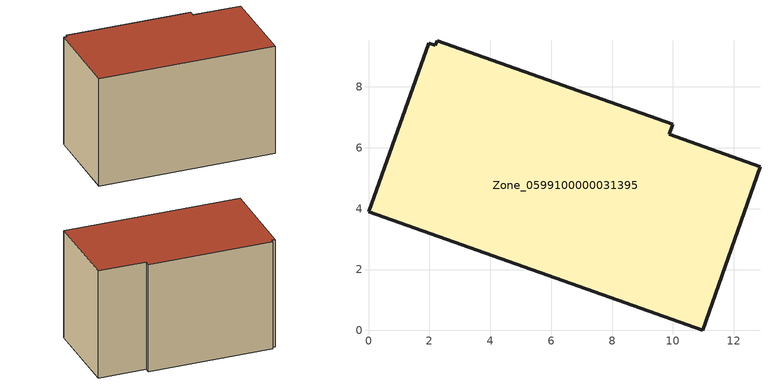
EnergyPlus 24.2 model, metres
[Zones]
Zone_0599100000031395
 floor ground (C_G): 2.19,9.37 2.25,9.52 10,6.77 9.88,6.44 12.86,5.38 10.97,0 0,3.89 1.97,9.44 z0.64
 wall outside (C_F): 10.97,0 12.86,5.38 9.88,6.44 10,6.77 2.25,9.52 2.19,9.37 1.97,9.44 0,3.89 10.97,0 z0.64:8.07
 roof outside (C_R): 2.25,9.52 2.19,9.37 1.97,9.44 0,3.89 10.97,0 12.86,5.38 9.88,6.44 10,6.77 z8.07
[BUILDING]
Pand.0599100000031395: North Axis=0; Terrain=City; Loads Convergence Tolerance Value=0.04; Temperature Convergence Tolerance Value=0.4; Solar Distribution=FullExterior; Maximum Number of Warmup Days=25; Minimum Number of Warmup Days=1
[Site:Location]
Rotterdam.The.Hague.AP_ZH_NLD Design_Conditions: Latitude=51.96; Longitude=4.45; Time Zone=1; Elevation=-4.5
[SITE:GROUNDTEMPERATURE:BUILDINGSURFACE]
18, 18, 18, 18, 18, 18, 18, 18, 18, 18, 18, 18
[MATERIAL] Thermal Absorptance=0.9; Solar Absorptance=0.7; Visible Absorptance=0.7
Name | Roughness | Thickness | Conductivity | Density | Specific Heat
G.TI.1965-1974 | MediumSmooth | 0.15 | 0.882353 | 540 | 1210
F.TI.1965-1974 | Rough | 0.3 | 0.697674 | 1920 | 840
R.TI.1965-1974 | MediumRough | 0.2 | 0.232558 | 1500 | 1000
[CONSTRUCTION]
C_G: G.TI.1965-1974
C_F: F.TI.1965-1974
C_R: R.TI.1965-1974
[ZONE]
Zone_0599100000031395: Type=1; Multiplier=1; Ceiling Height=Autocalculate; Volume=Autocalculate; Floor Area=autocalculate; Part of Total Floor Area=Yes
[ZONEINFILTRATION:DESIGNFLOWRATE]
Infil_Zone_0599100000031395: Zone or ZoneList or Space or SpaceList=Zone_0599100000031395; Schedule=AlwaysOn; Design Flow Rate Calculation Method=Flow/Area; Flow Rate per Floor Area=0.003; Constant Term Coefficient=1; Temperature Term Coefficient=0; Velocity Term Coefficient=0; Velocity Squared Term Coefficient=0
[HVACTEMPLATE:ZONE:IDEALLOADSAIRSYSTEM]
Zone_0599100000031395: Maximum Heating Supply Air Temperature=50; Minimum Cooling Supply Air Temperature=13; Maximum Heating Supply Air Humidity Ratio=0.0156; Minimum Cooling Supply Air Humidity Ratio=0.0077; Heating Limit=NoLimit; Cooling Limit=NoLimit; Dehumidification Control Type=ConstantSensibleHeatRatio; Cooling Sensible Heat Ratio=0.7; Dehumidification Setpoint=60; Humidification Control Type=None; Humidification Setpoint=30; Outdoor Air Method=None; Outdoor Air Flow Rate per Person=0.00944; Outdoor Air Flow Rate per Zone Floor Area=0; Outdoor Air Flow Rate per Zone=0; Demand Controlled Ventilation Type=None; Outdoor Air Economizer Type=NoEconomizer; Heat Recovery Type=None; Sensible Heat Recovery Effectiveness=0.7; Latent Heat Recovery Effectiveness=0.65
[ZONECONTROL:THERMOSTAT]
ThermostatControl_Zone_0599100000031395: Zone or ZoneList=Zone_0599100000031395; Control Type Schedule=DualSetpointControlType; Control 1=Thermostat_Zone_0599100000031395; Temperature Difference Between Cutout And Setpoint=0
[THERMOSTATSETPOINT:DUALSETPOINT]
Thermostat_Zone_0599100000031395: Heating Setpoint Temperature Schedule=HeatingSetpoint_Zone_0599100000031395; Cooling Setpoint Temperature Schedule=CoolingSetpoint_Zone_0599100000031395
[SCHEDULE:COMPACT]
HeatingSetpoint_Zone_0599100000031395: Through: 12/31, For: AllDays, Until: 24:00, 21
CoolingSetpoint_Zone_0599100000031395: Through: 12/31, For: AllDays, Until: 24:00, 24
DualSetpointControlType: Through: 12/31, For: AllDays, Until: 24:00, 4
AlwaysOn: Through: 12/31, For: AllDays, Until: 24:00, 1
